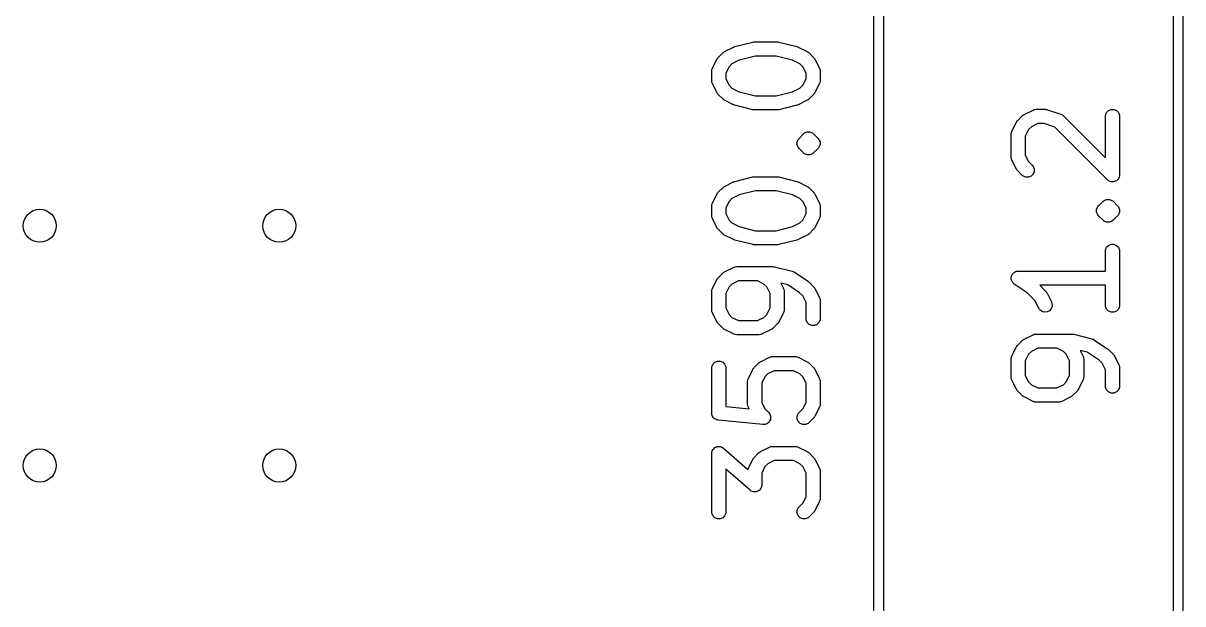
# Model space of a CAD drawing. Extents: x 0.01 to 2.25, y -0.25 to 3.61.
# Drawn here: x 1.7429 to 2.227, y 1.5923 to 1.8345 of the extents above; entities that cross this region are included whole.
import ezdxf

# ---------------------------------------------------------------- set-up
doc = ezdxf.new("R2010")
doc.units = 0
doc.header["$MEASUREMENT"] = 0
doc.layers.add('BLACK', color=7, linetype='CONTINUOUS')

msp = doc.modelspace()

# ---------------------------------------------------------------- linework, layer by layer
at = {"layer": 'BLACK', "linetype": 'CONTINUOUS'}
for p, q in [((2.09803, 0.01804), (2.09803, 3.59196)), ((2.10197, 3.59196), (2.10197, 0.01804)), ((2.22303, 0.01804), (2.22303, 3.59196)), ((2.22697, 3.59196), (2.22697, 0.01804)), ((2.04004, 1.82474), (2.04754, 1.82661)), ((2.04754, 1.82661), (2.04764, 1.82663)), ((2.04764, 1.82663), (2.04768, 1.82664)), ((2.04768, 1.82664), (2.0479, 1.82667)), ((2.0479, 1.82667), (2.04812, 1.8267)), ((2.04812, 1.8267), (2.04816, 1.82669)), ((2.04816, 1.82669), (2.04826, 1.8267)), ((2.04826, 1.8267), (2.05763, 1.8267)), ((2.05763, 1.8267), (2.05773, 1.82669)), ((2.05773, 1.82669), (2.05778, 1.8267)), ((2.05778, 1.8267), (2.05799, 1.82667)), ((2.05799, 1.82667), (2.05821, 1.82664)), ((2.05821, 1.82664), (2.05825, 1.82663)), ((2.05825, 1.82663), (2.05835, 1.82661)), ((2.05835, 1.82661), (2.06585, 1.82474)), ((2.03286, 1.81998), (2.03305, 1.82021)), ((2.03305, 1.82021), (2.03492, 1.82209)), ((2.03492, 1.82209), (2.03515, 1.82227)), ((2.03515, 1.82227), (2.0352, 1.82233)), ((2.0352, 1.82233), (2.03529, 1.82239)), ((2.03529, 1.82239), (2.03537, 1.82245)), ((2.03537, 1.82245), (2.03544, 1.82248)), ((2.03544, 1.82248), (2.03569, 1.82264)), ((2.03569, 1.82264), (2.03944, 1.82451)), ((2.03944, 1.82451), (2.03948, 1.82453)), ((2.03948, 1.82453), (2.0395, 1.82454)), ((2.0395, 1.82454), (2.03974, 1.82463)), ((2.03974, 1.82463), (2.03998, 1.82472)), ((2.03998, 1.82472), (2.04, 1.82472)), ((2.04, 1.82472), (2.04004, 1.82474)), ((2.04862, 1.82079), (2.04179, 1.81909)), ((2.05727, 1.82079), (2.04862, 1.82079)), ((2.0641, 1.81909), (2.05727, 1.82079)), ((2.06585, 1.82474), (2.06589, 1.82472)), ((2.06589, 1.82472), (2.06591, 1.82472)), ((2.06591, 1.82472), (2.06615, 1.82463)), ((2.06615, 1.82463), (2.06639, 1.82454)), ((2.06639, 1.82454), (2.06641, 1.82453)), ((2.06641, 1.82453), (2.06645, 1.82451)), ((2.06645, 1.82451), (2.0702, 1.82264)), ((2.0702, 1.82264), (2.07045, 1.82248)), ((2.07045, 1.82248), (2.07052, 1.82245)), ((2.07052, 1.82245), (2.0706, 1.82239)), ((2.0706, 1.82239), (2.07069, 1.82233)), ((2.07069, 1.82233), (2.07074, 1.82227)), ((2.07074, 1.82227), (2.07097, 1.82209)), ((2.07097, 1.82209), (2.07284, 1.82021)), ((2.07284, 1.82021), (2.07303, 1.81998)), ((2.03041, 1.81515), (2.03062, 1.81569)), ((2.03062, 1.81569), (2.03249, 1.81944)), ((2.03249, 1.81944), (2.03265, 1.81969)), ((2.03265, 1.81969), (2.03268, 1.81976)), ((2.03268, 1.81976), (2.03275, 1.81984)), ((2.03275, 1.81984), (2.0328, 1.81993)), ((2.0328, 1.81993), (2.03286, 1.81998)), ((2.03756, 1.81637), (2.03621, 1.81368)), ((2.03876, 1.81757), (2.03756, 1.81637)), ((2.04179, 1.81909), (2.03876, 1.81757)), ((2.06713, 1.81757), (2.0641, 1.81909)), ((2.06833, 1.81637), (2.06713, 1.81757)), ((2.06968, 1.81368), (2.06833, 1.81637)), ((2.07303, 1.81998), (2.07309, 1.81993)), ((2.07309, 1.81993), (2.07314, 1.81984)), ((2.07314, 1.81984), (2.07321, 1.81976)), ((2.07321, 1.81976), (2.07324, 1.81969)), ((2.07324, 1.81969), (2.0734, 1.81944)), ((2.0734, 1.81944), (2.07527, 1.81569)), ((2.07527, 1.81569), (2.07548, 1.81515)), ((2.03031, 1.81437), (2.03036, 1.81495)), ((2.03031, 1.81062), (2.03031, 1.81437)), ((2.03036, 1.81005), (2.03031, 1.81062)), ((2.03036, 1.81495), (2.03041, 1.81505)), ((2.03041, 1.81505), (2.03041, 1.81515)), ((2.03621, 1.81368), (2.03621, 1.81132)), ((2.03621, 1.81132), (2.03756, 1.80862)), ((2.06833, 1.80862), (2.06968, 1.81132)), ((2.06968, 1.81132), (2.06968, 1.81368)), ((2.07548, 1.81515), (2.07549, 1.81505)), ((2.07549, 1.81505), (2.07553, 1.81495)), ((2.07553, 1.81495), (2.07558, 1.81437)), ((2.07558, 1.81062), (2.07553, 1.81005)), ((2.07558, 1.81437), (2.07558, 1.81062)), ((2.03041, 1.80995), (2.03036, 1.81005)), ((2.03041, 1.80984), (2.03041, 1.80995)), ((2.03062, 1.8093), (2.03041, 1.80984)), ((2.03249, 1.80555), (2.03062, 1.8093)), ((2.03265, 1.80531), (2.03249, 1.80555)), ((2.03756, 1.80862), (2.03876, 1.80743)), ((2.03876, 1.80743), (2.04179, 1.80591)), ((2.04179, 1.80591), (2.04862, 1.8042)), ((2.05727, 1.8042), (2.0641, 1.80591)), ((2.0641, 1.80591), (2.06713, 1.80743)), ((2.06713, 1.80743), (2.06833, 1.80862)), ((2.0734, 1.80555), (2.07324, 1.80531)), ((2.07527, 1.8093), (2.0734, 1.80555)), ((2.07548, 1.80984), (2.07527, 1.8093)), ((2.07549, 1.80995), (2.07548, 1.80984)), ((2.07553, 1.81005), (2.07549, 1.80995)), ((2.03268, 1.80523), (2.03265, 1.80531)), ((2.03275, 1.80515), (2.03268, 1.80523)), ((2.0328, 1.80506), (2.03275, 1.80515)), ((2.03286, 1.80501), (2.0328, 1.80506)), ((2.03305, 1.80479), (2.03286, 1.80501)), ((2.03492, 1.80291), (2.03305, 1.80479)), ((2.03515, 1.80273), (2.03492, 1.80291)), ((2.0352, 1.80267), (2.03515, 1.80273)), ((2.03529, 1.80261), (2.0352, 1.80267)), ((2.03537, 1.80254), (2.03529, 1.80261)), ((2.03544, 1.80252), (2.03537, 1.80254)), ((2.03569, 1.80236), (2.03544, 1.80252)), ((2.03944, 1.80048), (2.03569, 1.80236)), ((2.04862, 1.8042), (2.05727, 1.8042)), ((2.0702, 1.80236), (2.06645, 1.80048)), ((2.07045, 1.80252), (2.0702, 1.80236)), ((2.07052, 1.80254), (2.07045, 1.80252)), ((2.0706, 1.80261), (2.07052, 1.80254)), ((2.07069, 1.80267), (2.0706, 1.80261)), ((2.07074, 1.80273), (2.07069, 1.80267)), ((2.07097, 1.80291), (2.07074, 1.80273)), ((2.07284, 1.80479), (2.07097, 1.80291)), ((2.07303, 1.80501), (2.07284, 1.80479)), ((2.07309, 1.80506), (2.07303, 1.80501)), ((2.07314, 1.80515), (2.07309, 1.80506)), ((2.07321, 1.80523), (2.07314, 1.80515)), ((2.07324, 1.80531), (2.07321, 1.80523)), ((2.03948, 1.80047), (2.03944, 1.80048)), ((2.0395, 1.80046), (2.03948, 1.80047)), ((2.03974, 1.80037), (2.0395, 1.80046)), ((2.03998, 1.80028), (2.03974, 1.80037)), ((2.04, 1.80028), (2.03998, 1.80028)), ((2.04004, 1.80026), (2.04, 1.80028)), ((2.04754, 1.79839), (2.04004, 1.80026)), ((2.04764, 1.79837), (2.04754, 1.79839)), ((2.04768, 1.79835), (2.04764, 1.79837)), ((2.0479, 1.79833), (2.04768, 1.79835)), ((2.04812, 1.7983), (2.0479, 1.79833)), ((2.04816, 1.79831), (2.04812, 1.7983)), ((2.04826, 1.7983), (2.04816, 1.79831)), ((2.05763, 1.7983), (2.04826, 1.7983)), ((2.05773, 1.79831), (2.05763, 1.7983)), ((2.05778, 1.7983), (2.05773, 1.79831)), ((2.05799, 1.79833), (2.05778, 1.7983)), ((2.05821, 1.79835), (2.05799, 1.79833)), ((2.05825, 1.79837), (2.05821, 1.79835)), ((2.05835, 1.79839), (2.05825, 1.79837)), ((2.06585, 1.80026), (2.05835, 1.79839)), ((2.06589, 1.80028), (2.06585, 1.80026)), ((2.06591, 1.80028), (2.06589, 1.80028)), ((2.06615, 1.80037), (2.06591, 1.80028)), ((2.06639, 1.80046), (2.06615, 1.80037)), ((2.06641, 1.80047), (2.06639, 1.80046)), ((2.06645, 1.80048), (2.06641, 1.80047)), ((2.15992, 1.79584), (2.16015, 1.79603)), ((2.16015, 1.79603), (2.1602, 1.79608)), ((2.1602, 1.79608), (2.16029, 1.79614)), ((2.16029, 1.79614), (2.16037, 1.79621)), ((2.16037, 1.79621), (2.16044, 1.79624)), ((2.16044, 1.79624), (2.16069, 1.79639)), ((2.16069, 1.79639), (2.16444, 1.79827)), ((2.16444, 1.79827), (2.16498, 1.79847)), ((2.16498, 1.79847), (2.16509, 1.79848)), ((2.16509, 1.79848), (2.16518, 1.79852)), ((2.16518, 1.79852), (2.16576, 1.79858)), ((2.16576, 1.79858), (2.16951, 1.79858)), ((2.16951, 1.79858), (2.1698, 1.79855)), ((2.1698, 1.79855), (2.16988, 1.79856)), ((2.16988, 1.79856), (2.16998, 1.79853)), ((2.16998, 1.79853), (2.17009, 1.79852)), ((2.17009, 1.79852), (2.17016, 1.79849)), ((2.17016, 1.79849), (2.17044, 1.79843)), ((2.17044, 1.79843), (2.17607, 1.79655)), ((2.17607, 1.79655), (2.1766, 1.79632)), ((2.1766, 1.79632), (2.17668, 1.79625)), ((2.17668, 1.79625), (2.17677, 1.79621)), ((2.17677, 1.79621), (2.17722, 1.79584)), ((2.19468, 1.79563), (2.19473, 1.7962)), ((2.19473, 1.7962), (2.19518, 1.79727)), ((2.19518, 1.79727), (2.19599, 1.79808)), ((2.19599, 1.79808), (2.19705, 1.79852)), ((2.19705, 1.79852), (2.19821, 1.79852)), ((2.19821, 1.79852), (2.19927, 1.79808)), ((2.19927, 1.79808), (2.20009, 1.79727)), ((2.20009, 1.79727), (2.20053, 1.7962)), ((2.20053, 1.7962), (2.20058, 1.79563)), ((2.15562, 1.78945), (2.15749, 1.7932)), ((2.15749, 1.7932), (2.15765, 1.79345)), ((2.15765, 1.79345), (2.15768, 1.79352)), ((2.15768, 1.79352), (2.15775, 1.7936)), ((2.15775, 1.7936), (2.1578, 1.79369)), ((2.1578, 1.79369), (2.15786, 1.79374)), ((2.15786, 1.79374), (2.15805, 1.79396)), ((2.15805, 1.79396), (2.15992, 1.79584)), ((2.16376, 1.79132), (2.16256, 1.79013)), ((2.16646, 1.79267), (2.16376, 1.79132)), ((2.16903, 1.79267), (2.16646, 1.79267)), ((2.17354, 1.79117), (2.16903, 1.79267)), ((2.19554, 1.76917), (2.17354, 1.79117)), ((2.17722, 1.79584), (2.19468, 1.77838)), ((2.19468, 1.77838), (2.19468, 1.79563)), ((2.20058, 1.79563), (2.20058, 1.77125)), ((2.06643, 1.78602), (2.06679, 1.78647)), ((2.06679, 1.78647), (2.06867, 1.78834)), ((2.06867, 1.78834), (2.06912, 1.78871)), ((2.06912, 1.78871), (2.07018, 1.78915)), ((2.07018, 1.78915), (2.07133, 1.78915)), ((2.07133, 1.78915), (2.0724, 1.78871)), ((2.0724, 1.78871), (2.0724, 1.78871)), ((2.0724, 1.78871), (2.07284, 1.78834)), ((2.07284, 1.78834), (2.07472, 1.78647)), ((2.07472, 1.78647), (2.07509, 1.78602)), ((2.15531, 1.78813), (2.15536, 1.7887)), ((2.15531, 1.77875), (2.15531, 1.78813)), ((2.15536, 1.7887), (2.15541, 1.7888)), ((2.15541, 1.78891), (2.15562, 1.78945)), ((2.15541, 1.7888), (2.15541, 1.78891)), ((2.16256, 1.79013), (2.16121, 1.78743)), ((2.16121, 1.78743), (2.16121, 1.77945)), ((2.06599, 1.78495), (2.06628, 1.78568)), ((2.06599, 1.7838), (2.06599, 1.78495)), ((2.06643, 1.78274), (2.06599, 1.7838)), ((2.06628, 1.78568), (2.06643, 1.78602)), ((2.06643, 1.78602), (2.06643, 1.78602)), ((2.06679, 1.78229), (2.06643, 1.78274)), ((2.06643, 1.78274), (2.06643, 1.78274)), ((2.06867, 1.78041), (2.06679, 1.78229)), ((2.07472, 1.78229), (2.07284, 1.78041)), ((2.07509, 1.78274), (2.07472, 1.78229)), ((2.07509, 1.78602), (2.07523, 1.78568)), ((2.07553, 1.7838), (2.07509, 1.78274)), ((2.07523, 1.78568), (2.07553, 1.78495)), ((2.07553, 1.78495), (2.07553, 1.7838)), ((2.06912, 1.78005), (2.06867, 1.78041)), ((2.07018, 1.77961), (2.06912, 1.78005)), ((2.07133, 1.77961), (2.07018, 1.77961)), ((2.0724, 1.78005), (2.07133, 1.77961)), ((2.07284, 1.78041), (2.0724, 1.78005)), ((2.15536, 1.77818), (2.15531, 1.77875)), ((2.15541, 1.77808), (2.15536, 1.77818)), ((2.15541, 1.77797), (2.15541, 1.77808)), ((2.15562, 1.77743), (2.15541, 1.77797)), ((2.15749, 1.77368), (2.15562, 1.77743)), ((2.16121, 1.77945), (2.16256, 1.77675)), ((2.16256, 1.77675), (2.1641, 1.77522)), ((2.15765, 1.77344), (2.15749, 1.77368)), ((2.15768, 1.77336), (2.15765, 1.77344)), ((2.15775, 1.77328), (2.15768, 1.77336)), ((2.1578, 1.77319), (2.15775, 1.77328)), ((2.15786, 1.77314), (2.1578, 1.77319)), ((2.15805, 1.77292), (2.15786, 1.77314)), ((2.15992, 1.77104), (2.15805, 1.77292)), ((2.1641, 1.77522), (2.16447, 1.77477)), ((2.16447, 1.77477), (2.16491, 1.77371)), ((2.16491, 1.77255), (2.16447, 1.77149)), ((2.16491, 1.77371), (2.16491, 1.77255)), ((2.03569, 1.7664), (2.03944, 1.76827)), ((2.03944, 1.76827), (2.03948, 1.76829)), ((2.03948, 1.76829), (2.0395, 1.7683)), ((2.0395, 1.7683), (2.03974, 1.76839)), ((2.03974, 1.76839), (2.03998, 1.76848)), ((2.03998, 1.76848), (2.04, 1.76848)), ((2.04, 1.76848), (2.04004, 1.76849)), ((2.04004, 1.76849), (2.04754, 1.77037)), ((2.04754, 1.77037), (2.04764, 1.77038)), ((2.04764, 1.77038), (2.04768, 1.7704)), ((2.04768, 1.7704), (2.0479, 1.77042)), ((2.0479, 1.77042), (2.04812, 1.77045)), ((2.04812, 1.77045), (2.04816, 1.77045)), ((2.04816, 1.77045), (2.04826, 1.77046)), ((2.04826, 1.77046), (2.05763, 1.77046)), ((2.05763, 1.77046), (2.05773, 1.77045)), ((2.05773, 1.77045), (2.05778, 1.77045)), ((2.05778, 1.77045), (2.05799, 1.77042)), ((2.05799, 1.77042), (2.05821, 1.7704)), ((2.05821, 1.7704), (2.05825, 1.77038)), ((2.05825, 1.77038), (2.05835, 1.77037)), ((2.05835, 1.77037), (2.06585, 1.76849)), ((2.06585, 1.76849), (2.06589, 1.76848)), ((2.06589, 1.76848), (2.06591, 1.76848)), ((2.06591, 1.76848), (2.06615, 1.76839)), ((2.06615, 1.76839), (2.06639, 1.7683)), ((2.06639, 1.7683), (2.06641, 1.76829)), ((2.06641, 1.76829), (2.06645, 1.76827)), ((2.06645, 1.76827), (2.0702, 1.7664)), ((2.16037, 1.77067), (2.15992, 1.77104)), ((2.16143, 1.77023), (2.16037, 1.77067)), ((2.16259, 1.77023), (2.16143, 1.77023)), ((2.16365, 1.77067), (2.16259, 1.77023)), ((2.16447, 1.77149), (2.16365, 1.77067)), ((2.19599, 1.7688), (2.19554, 1.76917)), ((2.19674, 1.76849), (2.19599, 1.7688)), ((2.19705, 1.76836), (2.19674, 1.76849)), ((2.19821, 1.76836), (2.19705, 1.76836)), ((2.19705, 1.76836), (2.19705, 1.76836)), ((2.19927, 1.7688), (2.19821, 1.76836)), ((2.20009, 1.76961), (2.19927, 1.7688)), ((2.2004, 1.77037), (2.20009, 1.76961)), ((2.20053, 1.77068), (2.2004, 1.77037)), ((2.20058, 1.77125), (2.20053, 1.77068)), ((2.03062, 1.75945), (2.03249, 1.7632)), ((2.03249, 1.7632), (2.03265, 1.76345)), ((2.03265, 1.76345), (2.03268, 1.76352)), ((2.03268, 1.76352), (2.03275, 1.7636)), ((2.03275, 1.7636), (2.0328, 1.76369)), ((2.0328, 1.76369), (2.03286, 1.76374)), ((2.03286, 1.76374), (2.03305, 1.76397)), ((2.03305, 1.76397), (2.03492, 1.76584)), ((2.03492, 1.76584), (2.03515, 1.76603)), ((2.03515, 1.76603), (2.0352, 1.76609)), ((2.0352, 1.76609), (2.03529, 1.76614)), ((2.03529, 1.76614), (2.03537, 1.76621)), ((2.03537, 1.76621), (2.03544, 1.76624)), ((2.03544, 1.76624), (2.03569, 1.7664)), ((2.04179, 1.76284), (2.03876, 1.76133)), ((2.04862, 1.76455), (2.04179, 1.76284)), ((2.05727, 1.76455), (2.04862, 1.76455)), ((2.0641, 1.76284), (2.05727, 1.76455)), ((2.06713, 1.76133), (2.0641, 1.76284)), ((2.0702, 1.7664), (2.07045, 1.76624)), ((2.07045, 1.76624), (2.07052, 1.76621)), ((2.07052, 1.76621), (2.0706, 1.76614)), ((2.0706, 1.76614), (2.07069, 1.76609)), ((2.07069, 1.76609), (2.07074, 1.76603)), ((2.07074, 1.76603), (2.07097, 1.76584)), ((2.07097, 1.76584), (2.07284, 1.76397)), ((2.07284, 1.76397), (2.07303, 1.76374)), ((2.07303, 1.76374), (2.07309, 1.76369)), ((2.07309, 1.76369), (2.07314, 1.7636)), ((2.07314, 1.7636), (2.07321, 1.76352)), ((2.07321, 1.76352), (2.07324, 1.76345)), ((2.07324, 1.76345), (2.0734, 1.7632)), ((2.0734, 1.7632), (2.07527, 1.75945)), ((2.03031, 1.75813), (2.03036, 1.75871)), ((2.03031, 1.75438), (2.03031, 1.75813)), ((2.03036, 1.75871), (2.03041, 1.7588)), ((2.03041, 1.75891), (2.03062, 1.75945)), ((2.03041, 1.7588), (2.03041, 1.75891)), ((2.03756, 1.76013), (2.03621, 1.75743)), ((2.03621, 1.75743), (2.03621, 1.75508)), ((2.03876, 1.76133), (2.03756, 1.76013)), ((2.06833, 1.76013), (2.06713, 1.76133)), ((2.06968, 1.75743), (2.06833, 1.76013)), ((2.06968, 1.75508), (2.06968, 1.75743)), ((2.07527, 1.75945), (2.07548, 1.75891)), ((2.07548, 1.75891), (2.07549, 1.7588)), ((2.07549, 1.7588), (2.07553, 1.75871)), ((2.07553, 1.75871), (2.07558, 1.75813)), ((2.07558, 1.75813), (2.07558, 1.75438)), ((2.19099, 1.75683), (2.19128, 1.75755)), ((2.19128, 1.75755), (2.19143, 1.7579)), ((2.19143, 1.7579), (2.19179, 1.75834)), ((2.19143, 1.7579), (2.19143, 1.7579)), ((2.19179, 1.75834), (2.19367, 1.76022)), ((2.19367, 1.76022), (2.19412, 1.76059)), ((2.19412, 1.76059), (2.19518, 1.76103)), ((2.19518, 1.76103), (2.19633, 1.76103)), ((2.19633, 1.76103), (2.1974, 1.76059)), ((2.1974, 1.76059), (2.1974, 1.76059)), ((2.1974, 1.76059), (2.19784, 1.76022)), ((2.19784, 1.76022), (2.19972, 1.75834)), ((2.19972, 1.75834), (2.20009, 1.7579)), ((2.20009, 1.7579), (2.20023, 1.75755)), ((2.20023, 1.75755), (2.20053, 1.75683)), ((2.03036, 1.75381), (2.03031, 1.75438)), ((2.03041, 1.75371), (2.03036, 1.75381)), ((2.03041, 1.7536), (2.03041, 1.75371)), ((2.03062, 1.75306), (2.03041, 1.7536)), ((2.03249, 1.74931), (2.03062, 1.75306)), ((2.03621, 1.75508), (2.03756, 1.75238)), ((2.03756, 1.75238), (2.03876, 1.75118)), ((2.06713, 1.75118), (2.06833, 1.75238)), ((2.06833, 1.75238), (2.06968, 1.75508)), ((2.07527, 1.75306), (2.0734, 1.74931)), ((2.07548, 1.7536), (2.07527, 1.75306)), ((2.07549, 1.75371), (2.07548, 1.7536)), ((2.07553, 1.75381), (2.07549, 1.75371)), ((2.07558, 1.75438), (2.07553, 1.75381)), ((2.19099, 1.75568), (2.19099, 1.75683)), ((2.19143, 1.75462), (2.19099, 1.75568)), ((2.19179, 1.75417), (2.19143, 1.75462)), ((2.19143, 1.75462), (2.19143, 1.75462)), ((2.19367, 1.75229), (2.19179, 1.75417)), ((2.19412, 1.75193), (2.19367, 1.75229)), ((2.19784, 1.75229), (2.1974, 1.75193)), ((2.19972, 1.75417), (2.19784, 1.75229)), ((2.20009, 1.75462), (2.19972, 1.75417)), ((2.20053, 1.75568), (2.20009, 1.75462)), ((2.20053, 1.75683), (2.20053, 1.75568)), ((2.03265, 1.74906), (2.03249, 1.74931)), ((2.03268, 1.74899), (2.03265, 1.74906)), ((2.03275, 1.74891), (2.03268, 1.74899)), ((2.0328, 1.74882), (2.03275, 1.74891)), ((2.03286, 1.74877), (2.0328, 1.74882)), ((2.03305, 1.74854), (2.03286, 1.74877)), ((2.03492, 1.74667), (2.03305, 1.74854)), ((2.03876, 1.75118), (2.04179, 1.74967)), ((2.04179, 1.74967), (2.04862, 1.74796)), ((2.04862, 1.74796), (2.05727, 1.74796)), ((2.05727, 1.74796), (2.0641, 1.74967)), ((2.0641, 1.74967), (2.06713, 1.75118)), ((2.07284, 1.74854), (2.07097, 1.74667)), ((2.07303, 1.74877), (2.07284, 1.74854)), ((2.07309, 1.74882), (2.07303, 1.74877)), ((2.07314, 1.74891), (2.07309, 1.74882)), ((2.07321, 1.74899), (2.07314, 1.74891)), ((2.07324, 1.74906), (2.07321, 1.74899)), ((2.0734, 1.74931), (2.07324, 1.74906)), ((2.19518, 1.75149), (2.19412, 1.75193)), ((2.19633, 1.75149), (2.19518, 1.75149)), ((2.1974, 1.75193), (2.19633, 1.75149)), ((2.03515, 1.74648), (2.03492, 1.74667)), ((2.0352, 1.74642), (2.03515, 1.74648)), ((2.03529, 1.74637), (2.0352, 1.74642)), ((2.03537, 1.7463), (2.03529, 1.74637)), ((2.03544, 1.74627), (2.03537, 1.7463)), ((2.03569, 1.74612), (2.03544, 1.74627)), ((2.03944, 1.74424), (2.03569, 1.74612)), ((2.03948, 1.74423), (2.03944, 1.74424)), ((2.0395, 1.74421), (2.03948, 1.74423)), ((2.03974, 1.74413), (2.0395, 1.74421)), ((2.03998, 1.74403), (2.03974, 1.74413)), ((2.04, 1.74403), (2.03998, 1.74403)), ((2.04004, 1.74402), (2.04, 1.74403)), ((2.04754, 1.74214), (2.04004, 1.74402)), ((2.06585, 1.74402), (2.05835, 1.74214)), ((2.06589, 1.74403), (2.06585, 1.74402)), ((2.06591, 1.74403), (2.06589, 1.74403)), ((2.06615, 1.74413), (2.06591, 1.74403)), ((2.06639, 1.74421), (2.06615, 1.74413)), ((2.06641, 1.74423), (2.06639, 1.74421)), ((2.06645, 1.74424), (2.06641, 1.74423)), ((2.0702, 1.74612), (2.06645, 1.74424)), ((2.07045, 1.74627), (2.0702, 1.74612)), ((2.07052, 1.7463), (2.07045, 1.74627)), ((2.0706, 1.74637), (2.07052, 1.7463)), ((2.07069, 1.74642), (2.0706, 1.74637)), ((2.07074, 1.74648), (2.07069, 1.74642)), ((2.07097, 1.74667), (2.07074, 1.74648)), ((2.04764, 1.74213), (2.04754, 1.74214)), ((2.04768, 1.74211), (2.04764, 1.74213)), ((2.0479, 1.74209), (2.04768, 1.74211)), ((2.04812, 1.74206), (2.0479, 1.74209)), ((2.04816, 1.74206), (2.04812, 1.74206)), ((2.04826, 1.74205), (2.04816, 1.74206)), ((2.05763, 1.74205), (2.04826, 1.74205)), ((2.05773, 1.74206), (2.05763, 1.74205)), ((2.05778, 1.74206), (2.05773, 1.74206)), ((2.05799, 1.74209), (2.05778, 1.74206)), ((2.05821, 1.74211), (2.05799, 1.74209)), ((2.05825, 1.74213), (2.05821, 1.74211)), ((2.05835, 1.74214), (2.05825, 1.74213)), ((2.19468, 1.73938), (2.19473, 1.73996)), ((2.19468, 1.73109), (2.19468, 1.73938)), ((2.19473, 1.73996), (2.19518, 1.74102)), ((2.19518, 1.74102), (2.19599, 1.74184)), ((2.19599, 1.74184), (2.19705, 1.74228)), ((2.19705, 1.74228), (2.19821, 1.74228)), ((2.19821, 1.74228), (2.19927, 1.74184)), ((2.19927, 1.74184), (2.20009, 1.74102)), ((2.20009, 1.74102), (2.20053, 1.73996)), ((2.20053, 1.73996), (2.20058, 1.73938)), ((2.20058, 1.73938), (2.20058, 1.71689)), ((2.04018, 1.73291), (2.04076, 1.73296)), ((2.04076, 1.73296), (2.05576, 1.73296)), ((2.05576, 1.73296), (2.05586, 1.73295)), ((2.05586, 1.73295), (2.0559, 1.73296)), ((2.0559, 1.73296), (2.05612, 1.73293)), ((2.05612, 1.73293), (2.05633, 1.73291)), ((2.0328, 1.72807), (2.03286, 1.72812)), ((2.03286, 1.72812), (2.03305, 1.72835)), ((2.03305, 1.72835), (2.03492, 1.73022)), ((2.03492, 1.73022), (2.03515, 1.73041)), ((2.03515, 1.73041), (2.0352, 1.73047)), ((2.0352, 1.73047), (2.03529, 1.73052)), ((2.03529, 1.73052), (2.03537, 1.73059)), ((2.03537, 1.73059), (2.03544, 1.73062)), ((2.03544, 1.73062), (2.03569, 1.73078)), ((2.03569, 1.73078), (2.03944, 1.73265)), ((2.03944, 1.73265), (2.03998, 1.73286)), ((2.03998, 1.73286), (2.04009, 1.73286)), ((2.04009, 1.73286), (2.04018, 1.73291)), ((2.05633, 1.73291), (2.05637, 1.73289)), ((2.05637, 1.73289), (2.05647, 1.73287)), ((2.05647, 1.73287), (2.06397, 1.731)), ((2.06397, 1.731), (2.06431, 1.73088)), ((2.06431, 1.73088), (2.06438, 1.73086)), ((2.06438, 1.73086), (2.06445, 1.73083)), ((2.06445, 1.73083), (2.06452, 1.7308)), ((2.06452, 1.7308), (2.06458, 1.73076)), ((2.06458, 1.73076), (2.06489, 1.73059)), ((2.06489, 1.73059), (2.07052, 1.72684)), ((2.15531, 1.72813), (2.15536, 1.72842)), ((2.15536, 1.72785), (2.15531, 1.72813)), ((2.15536, 1.72871), (2.15548, 1.72898)), ((2.15536, 1.72842), (2.15536, 1.72871)), ((2.15548, 1.72898), (2.15553, 1.72926)), ((2.15553, 1.72926), (2.15569, 1.72951)), ((2.15569, 1.72951), (2.15581, 1.72978)), ((2.15581, 1.72978), (2.15601, 1.72998)), ((2.15601, 1.72998), (2.15617, 1.73022)), ((2.15617, 1.73022), (2.15641, 1.73038)), ((2.15641, 1.73038), (2.15662, 1.73059)), ((2.15662, 1.73059), (2.15689, 1.7307)), ((2.15689, 1.7307), (2.15713, 1.73086)), ((2.15713, 1.73086), (2.15741, 1.73092)), ((2.15741, 1.73092), (2.15768, 1.73103)), ((2.15768, 1.73103), (2.15825, 1.73109)), ((2.15825, 1.73109), (2.15826, 1.73109)), ((2.15826, 1.73109), (2.15826, 1.73109)), ((2.15826, 1.73109), (2.15826, 1.73109)), ((2.15826, 1.73109), (2.19468, 1.73109)), ((2.03041, 1.72329), (2.03062, 1.72383)), ((2.03041, 1.72318), (2.03041, 1.72329)), ((2.03062, 1.72383), (2.03249, 1.72758)), ((2.03249, 1.72758), (2.03265, 1.72783)), ((2.03265, 1.72783), (2.03268, 1.7279)), ((2.03268, 1.7279), (2.03275, 1.72798)), ((2.03275, 1.72798), (2.0328, 1.72807)), ((2.03756, 1.72451), (2.03621, 1.72181)), ((2.03876, 1.72571), (2.03756, 1.72451)), ((2.04146, 1.72706), (2.03876, 1.72571)), ((2.04944, 1.72706), (2.04146, 1.72706)), ((2.05213, 1.72571), (2.04944, 1.72706)), ((2.05333, 1.72451), (2.05213, 1.72571)), ((2.05468, 1.72181), (2.05333, 1.72451)), ((2.06204, 1.72539), (2.05913, 1.72612)), ((2.05913, 1.72612), (2.06027, 1.72383)), ((2.06027, 1.72383), (2.06048, 1.72329)), ((2.06048, 1.72329), (2.06049, 1.72318)), ((2.067, 1.72209), (2.06204, 1.72539)), ((2.07052, 1.72684), (2.07052, 1.72684)), ((2.07052, 1.72684), (2.07052, 1.72684)), ((2.07052, 1.72684), (2.07074, 1.72666)), ((2.07074, 1.72666), (2.07097, 1.72648)), ((2.07097, 1.72648), (2.07097, 1.72647)), ((2.07097, 1.72647), (2.07097, 1.72647)), ((2.07097, 1.72647), (2.07284, 1.7246)), ((2.07284, 1.7246), (2.07303, 1.72437)), ((2.07303, 1.72437), (2.07309, 1.72432)), ((2.07309, 1.72432), (2.07314, 1.72423)), ((2.07314, 1.72423), (2.07321, 1.72415)), ((2.07321, 1.72415), (2.07324, 1.72408)), ((2.07324, 1.72408), (2.0734, 1.72383)), ((2.0734, 1.72383), (2.07527, 1.72008)), ((2.15536, 1.72756), (2.15536, 1.72785)), ((2.15548, 1.72729), (2.15536, 1.72756)), ((2.15553, 1.727), (2.15548, 1.72729)), ((2.15569, 1.72676), (2.15553, 1.727)), ((2.15581, 1.72649), (2.15569, 1.72676)), ((2.15601, 1.72629), (2.15581, 1.72649)), ((2.15617, 1.72604), (2.15601, 1.72629)), ((2.15662, 1.72568), (2.15617, 1.72604)), ((2.162, 1.72209), (2.15662, 1.72568)), ((2.15662, 1.72568), (2.15662, 1.72568)), ((2.15662, 1.72568), (2.15662, 1.72568)), ((2.15662, 1.72568), (2.15662, 1.72568)), ((2.19468, 1.72518), (2.16726, 1.72518)), ((2.16726, 1.72518), (2.16972, 1.72272)), ((2.19468, 1.71689), (2.19468, 1.72518)), ((2.03031, 1.72251), (2.03036, 1.72309)), ((2.03031, 1.71501), (2.03031, 1.72251)), ((2.03036, 1.72309), (2.03041, 1.72318)), ((2.03621, 1.72181), (2.03621, 1.71571)), ((2.05468, 1.71571), (2.05468, 1.72181)), ((2.06049, 1.72318), (2.06053, 1.72309)), ((2.06053, 1.72309), (2.06059, 1.72251)), ((2.06059, 1.72251), (2.06059, 1.71501)), ((2.06833, 1.72076), (2.067, 1.72209)), ((2.06968, 1.71806), (2.06833, 1.72076)), ((2.07527, 1.72008), (2.07548, 1.71954)), ((2.07548, 1.71954), (2.07549, 1.71943)), ((2.07549, 1.71943), (2.07553, 1.71934)), ((2.07553, 1.71934), (2.07558, 1.71876)), ((2.07558, 1.71876), (2.07558, 1.71126)), ((2.16521, 1.71889), (2.162, 1.72209)), ((2.16687, 1.71557), (2.16521, 1.71889)), ((2.16972, 1.72272), (2.16991, 1.7225)), ((2.16991, 1.7225), (2.16997, 1.72245)), ((2.16997, 1.72245), (2.17002, 1.72236)), ((2.17002, 1.72236), (2.17009, 1.72228)), ((2.17009, 1.72228), (2.17012, 1.7222)), ((2.17012, 1.7222), (2.17028, 1.72196)), ((2.17028, 1.72196), (2.17215, 1.71821)), ((2.03036, 1.71444), (2.03031, 1.71501)), ((2.03041, 1.71434), (2.03036, 1.71444)), ((2.03041, 1.71423), (2.03041, 1.71434)), ((2.03062, 1.71369), (2.03041, 1.71423)), ((2.03249, 1.70994), (2.03062, 1.71369)), ((2.03621, 1.71571), (2.03756, 1.71301)), ((2.05333, 1.71301), (2.05468, 1.71571)), ((2.06027, 1.71369), (2.0584, 1.70994)), ((2.06048, 1.71423), (2.06027, 1.71369)), ((2.06049, 1.71434), (2.06048, 1.71423)), ((2.06053, 1.71444), (2.06049, 1.71434)), ((2.06059, 1.71501), (2.06053, 1.71444)), ((2.06968, 1.71126), (2.06968, 1.71806)), ((2.16718, 1.71508), (2.16687, 1.71557)), ((2.16805, 1.71432), (2.16718, 1.71508)), ((2.16914, 1.71396), (2.16805, 1.71432)), ((2.17029, 1.71404), (2.16914, 1.71396)), ((2.17132, 1.71455), (2.17029, 1.71404)), ((2.17207, 1.71542), (2.17132, 1.71455)), ((2.17244, 1.71652), (2.17207, 1.71542)), ((2.17215, 1.71821), (2.17236, 1.71767)), ((2.17236, 1.71767), (2.17244, 1.71652)), ((2.19473, 1.71631), (2.19468, 1.71689)), ((2.19518, 1.71525), (2.19473, 1.71631)), ((2.19599, 1.71443), (2.19518, 1.71525)), ((2.19705, 1.71399), (2.19599, 1.71443)), ((2.19821, 1.71399), (2.19705, 1.71399)), ((2.19927, 1.71443), (2.19821, 1.71399)), ((2.20009, 1.71525), (2.19927, 1.71443)), ((2.20053, 1.71631), (2.20009, 1.71525)), ((2.20058, 1.71689), (2.20053, 1.71631)), ((2.03265, 1.70969), (2.03249, 1.70994)), ((2.03268, 1.70962), (2.03265, 1.70969)), ((2.03275, 1.70954), (2.03268, 1.70962)), ((2.0328, 1.70945), (2.03275, 1.70954)), ((2.03286, 1.7094), (2.0328, 1.70945)), ((2.03305, 1.70917), (2.03286, 1.7094)), ((2.03492, 1.7073), (2.03305, 1.70917)), ((2.03756, 1.71301), (2.03876, 1.71181)), ((2.03876, 1.71181), (2.04146, 1.71046)), ((2.04146, 1.71046), (2.04944, 1.71046)), ((2.04944, 1.71046), (2.05213, 1.71181)), ((2.05213, 1.71181), (2.05333, 1.71301)), ((2.05785, 1.70917), (2.05597, 1.7073)), ((2.05803, 1.7094), (2.05785, 1.70917)), ((2.05809, 1.70945), (2.05803, 1.7094)), ((2.05815, 1.70954), (2.05809, 1.70945)), ((2.05821, 1.70962), (2.05815, 1.70954)), ((2.05824, 1.70969), (2.05821, 1.70962)), ((2.0584, 1.70994), (2.05824, 1.70969)), ((2.06973, 1.71069), (2.06968, 1.71126)), ((2.07018, 1.70962), (2.06973, 1.71069)), ((2.07099, 1.70881), (2.07018, 1.70962)), ((2.07205, 1.70837), (2.07099, 1.70881)), ((2.07427, 1.70881), (2.07321, 1.70837)), ((2.07509, 1.70962), (2.07427, 1.70881)), ((2.07553, 1.71069), (2.07509, 1.70962)), ((2.07558, 1.71126), (2.07553, 1.71069)), ((2.03515, 1.70711), (2.03492, 1.7073)), ((2.0352, 1.70705), (2.03515, 1.70711)), ((2.03529, 1.707), (2.0352, 1.70705)), ((2.03537, 1.70693), (2.03529, 1.707)), ((2.03544, 1.7069), (2.03537, 1.70693)), ((2.03569, 1.70675), (2.03544, 1.7069)), ((2.03944, 1.70487), (2.03569, 1.70675)), ((2.03998, 1.70466), (2.03944, 1.70487)), ((2.04009, 1.70466), (2.03998, 1.70466)), ((2.04018, 1.70462), (2.04009, 1.70466)), ((2.04076, 1.70456), (2.04018, 1.70462)), ((2.05013, 1.70456), (2.04076, 1.70456)), ((2.05071, 1.70462), (2.05013, 1.70456)), ((2.05081, 1.70466), (2.05071, 1.70462)), ((2.05091, 1.70466), (2.05081, 1.70466)), ((2.05145, 1.70487), (2.05091, 1.70466)), ((2.0552, 1.70675), (2.05145, 1.70487)), ((2.05545, 1.7069), (2.0552, 1.70675)), ((2.05552, 1.70693), (2.05545, 1.7069)), ((2.0556, 1.707), (2.05552, 1.70693)), ((2.05569, 1.70705), (2.0556, 1.707)), ((2.05574, 1.70711), (2.05569, 1.70705)), ((2.05597, 1.7073), (2.05574, 1.70711)), ((2.07321, 1.70837), (2.07205, 1.70837)), ((2.16069, 1.70265), (2.16444, 1.70453)), ((2.16444, 1.70453), (2.16498, 1.70474)), ((2.16498, 1.70474), (2.16509, 1.70474)), ((2.16509, 1.70474), (2.16518, 1.70478)), ((2.16518, 1.70478), (2.16576, 1.70484)), ((2.16576, 1.70484), (2.18076, 1.70484)), ((2.18076, 1.70484), (2.18086, 1.70483)), ((2.18086, 1.70483), (2.1809, 1.70484)), ((2.1809, 1.70484), (2.18112, 1.70481)), ((2.18112, 1.70481), (2.18133, 1.70478)), ((2.18133, 1.70478), (2.18137, 1.70477)), ((2.18137, 1.70477), (2.18147, 1.70475)), ((2.18147, 1.70475), (2.18897, 1.70288)), ((2.15562, 1.69571), (2.15749, 1.69946)), ((2.15749, 1.69946), (2.15765, 1.69971)), ((2.15765, 1.69971), (2.15768, 1.69978)), ((2.15768, 1.69978), (2.15775, 1.69986)), ((2.15775, 1.69986), (2.1578, 1.69995)), ((2.1578, 1.69995), (2.15786, 1.7)), ((2.15786, 1.7), (2.15805, 1.70023)), ((2.15805, 1.70023), (2.15992, 1.7021)), ((2.15992, 1.7021), (2.16015, 1.70229)), ((2.16015, 1.70229), (2.1602, 1.70235)), ((2.1602, 1.70235), (2.16029, 1.7024)), ((2.16029, 1.7024), (2.16037, 1.70247)), ((2.16037, 1.70247), (2.16044, 1.7025)), ((2.16044, 1.7025), (2.16069, 1.70265)), ((2.18897, 1.70288), (2.18931, 1.70276)), ((2.18931, 1.70276), (2.18938, 1.70274)), ((2.18938, 1.70274), (2.18945, 1.70271)), ((2.18945, 1.70271), (2.18952, 1.70268)), ((2.18952, 1.70268), (2.18958, 1.70264)), ((2.18958, 1.70264), (2.18989, 1.70247)), ((2.18989, 1.70247), (2.19552, 1.69872)), ((2.05069, 1.69328), (2.05444, 1.69516)), ((2.05444, 1.69516), (2.05498, 1.69536)), ((2.05498, 1.69536), (2.05508, 1.69537)), ((2.05508, 1.69537), (2.05518, 1.69541)), ((2.05518, 1.69541), (2.05576, 1.69547)), ((2.05576, 1.69547), (2.06513, 1.69547)), ((2.06513, 1.69547), (2.06571, 1.69541)), ((2.06571, 1.69541), (2.06581, 1.69537)), ((2.06581, 1.69537), (2.06591, 1.69536)), ((2.06591, 1.69536), (2.06645, 1.69516)), ((2.06645, 1.69516), (2.0702, 1.69328)), ((2.15531, 1.69439), (2.15536, 1.69496)), ((2.15531, 1.68689), (2.15531, 1.69439)), ((2.15536, 1.69496), (2.15541, 1.69506)), ((2.15541, 1.69517), (2.15562, 1.69571)), ((2.15541, 1.69506), (2.15541, 1.69517)), ((2.16256, 1.69639), (2.16121, 1.69369)), ((2.16376, 1.69759), (2.16256, 1.69639)), ((2.16646, 1.69894), (2.16376, 1.69759)), ((2.17444, 1.69894), (2.16646, 1.69894)), ((2.17713, 1.69759), (2.17444, 1.69894)), ((2.17833, 1.69639), (2.17713, 1.69759)), ((2.17968, 1.69369), (2.17833, 1.69639)), ((2.18704, 1.69727), (2.18413, 1.698)), ((2.18413, 1.698), (2.18527, 1.69571)), ((2.18527, 1.69571), (2.18548, 1.69517)), ((2.18548, 1.69517), (2.18549, 1.69506)), ((2.18549, 1.69506), (2.18553, 1.69496)), ((2.18553, 1.69496), (2.18559, 1.69439)), ((2.18559, 1.69439), (2.18559, 1.68689)), ((2.192, 1.69397), (2.18704, 1.69727)), ((2.19552, 1.69872), (2.19552, 1.69872)), ((2.19552, 1.69872), (2.19552, 1.69872)), ((2.19552, 1.69872), (2.19574, 1.69854)), ((2.19574, 1.69854), (2.19597, 1.69835)), ((2.19597, 1.69835), (2.19597, 1.69835)), ((2.19597, 1.69835), (2.19597, 1.69835)), ((2.19597, 1.69835), (2.19784, 1.69648)), ((2.19784, 1.69648), (2.19803, 1.69625)), ((2.19803, 1.69625), (2.19809, 1.6962)), ((2.19809, 1.6962), (2.19814, 1.69611)), ((2.19814, 1.69611), (2.19821, 1.69603)), ((2.19821, 1.69603), (2.19824, 1.69596)), ((2.19824, 1.69596), (2.1984, 1.69571)), ((2.1984, 1.69571), (2.20027, 1.69196)), ((2.03031, 1.69064), (2.03036, 1.69122)), ((2.03031, 1.67189), (2.03031, 1.69064)), ((2.03036, 1.69122), (2.03081, 1.69228)), ((2.03081, 1.69228), (2.03162, 1.69309)), ((2.03162, 1.69309), (2.03268, 1.69354)), ((2.03268, 1.69354), (2.03384, 1.69354)), ((2.03384, 1.69354), (2.0349, 1.69309)), ((2.0349, 1.69309), (2.03572, 1.69228)), ((2.03572, 1.69228), (2.03616, 1.69122)), ((2.03616, 1.69122), (2.03621, 1.69064)), ((2.03621, 1.69064), (2.03621, 1.67456)), ((2.04562, 1.68634), (2.04749, 1.69009)), ((2.04749, 1.69009), (2.04765, 1.69033)), ((2.04765, 1.69033), (2.04768, 1.69041)), ((2.04768, 1.69041), (2.04774, 1.69049)), ((2.04774, 1.69049), (2.0478, 1.69057)), ((2.0478, 1.69057), (2.04786, 1.69063)), ((2.04786, 1.69063), (2.04805, 1.69085)), ((2.04805, 1.69085), (2.04992, 1.69273)), ((2.04992, 1.69273), (2.05015, 1.69291)), ((2.05015, 1.69291), (2.0502, 1.69297)), ((2.0502, 1.69297), (2.05029, 1.69303)), ((2.05029, 1.69303), (2.05037, 1.69309)), ((2.05037, 1.69309), (2.05044, 1.69312)), ((2.05044, 1.69312), (2.05069, 1.69328)), ((2.05645, 1.68956), (2.05376, 1.68821)), ((2.06443, 1.68956), (2.05645, 1.68956)), ((2.06713, 1.68821), (2.06443, 1.68956)), ((2.0702, 1.69328), (2.07045, 1.69312)), ((2.07045, 1.69312), (2.07052, 1.69309)), ((2.07052, 1.69309), (2.0706, 1.69303)), ((2.0706, 1.69303), (2.07069, 1.69297)), ((2.07069, 1.69297), (2.07074, 1.69291)), ((2.07074, 1.69291), (2.07097, 1.69273)), ((2.07097, 1.69273), (2.07284, 1.69085)), ((2.07284, 1.69085), (2.07303, 1.69063)), ((2.07303, 1.69063), (2.07309, 1.69057)), ((2.07309, 1.69057), (2.07314, 1.69049)), ((2.07314, 1.69049), (2.07321, 1.69041)), ((2.07321, 1.69041), (2.07324, 1.69033)), ((2.07324, 1.69033), (2.0734, 1.69009)), ((2.0734, 1.69009), (2.07527, 1.68634)), ((2.16121, 1.69369), (2.16121, 1.68759)), ((2.17968, 1.68759), (2.17968, 1.69369)), ((2.19333, 1.69264), (2.192, 1.69397)), ((2.19468, 1.68994), (2.19333, 1.69264)), ((2.19468, 1.68314), (2.19468, 1.68994)), ((2.20027, 1.69196), (2.20048, 1.69142)), ((2.20048, 1.69142), (2.20049, 1.69131)), ((2.20049, 1.69131), (2.20053, 1.69122)), ((2.20053, 1.69122), (2.20058, 1.69064)), ((2.20058, 1.69064), (2.20058, 1.68314)), ((2.04531, 1.68502), (2.04536, 1.68559)), ((2.04531, 1.67564), (2.04531, 1.68502)), ((2.04536, 1.68559), (2.0454, 1.68569)), ((2.0454, 1.68569), (2.04541, 1.68579)), ((2.04541, 1.68579), (2.04562, 1.68634)), ((2.05256, 1.68702), (2.05121, 1.68432)), ((2.05376, 1.68821), (2.05256, 1.68702)), ((2.06833, 1.68702), (2.06713, 1.68821)), ((2.06968, 1.68432), (2.06833, 1.68702)), ((2.07527, 1.68634), (2.07548, 1.68579)), ((2.07548, 1.68579), (2.07549, 1.68569)), ((2.07549, 1.68569), (2.07553, 1.68559)), ((2.07553, 1.68559), (2.07558, 1.68502)), ((2.07558, 1.68502), (2.07558, 1.67564)), ((2.15536, 1.68631), (2.15531, 1.68689)), ((2.15541, 1.68622), (2.15536, 1.68631)), ((2.15541, 1.68611), (2.15541, 1.68622)), ((2.15562, 1.68557), (2.15541, 1.68611)), ((2.15749, 1.68182), (2.15562, 1.68557)), ((2.16121, 1.68759), (2.16256, 1.68489)), ((2.16256, 1.68489), (2.16376, 1.68369)), ((2.17713, 1.68369), (2.17833, 1.68489)), ((2.17833, 1.68489), (2.17968, 1.68759)), ((2.18527, 1.68557), (2.1834, 1.68182)), ((2.18548, 1.68611), (2.18527, 1.68557)), ((2.18549, 1.68622), (2.18548, 1.68611)), ((2.18553, 1.68631), (2.18549, 1.68622)), ((2.18559, 1.68689), (2.18553, 1.68631)), ((2.05121, 1.68432), (2.05121, 1.67634)), ((2.06968, 1.67634), (2.06968, 1.68432)), ((2.15765, 1.68157), (2.15749, 1.68182)), ((2.15768, 1.6815), (2.15765, 1.68157)), ((2.15775, 1.68142), (2.15768, 1.6815)), ((2.1578, 1.68133), (2.15775, 1.68142)), ((2.15786, 1.68128), (2.1578, 1.68133)), ((2.15805, 1.68105), (2.15786, 1.68128)), ((2.15992, 1.67918), (2.15805, 1.68105)), ((2.16376, 1.68369), (2.16646, 1.68234)), ((2.16646, 1.68234), (2.17444, 1.68234)), ((2.17444, 1.68234), (2.17713, 1.68369)), ((2.18285, 1.68105), (2.18097, 1.67918)), ((2.18303, 1.68128), (2.18285, 1.68105)), ((2.18309, 1.68133), (2.18303, 1.68128)), ((2.18315, 1.68142), (2.18309, 1.68133)), ((2.18321, 1.6815), (2.18315, 1.68142)), ((2.18324, 1.68157), (2.18321, 1.6815)), ((2.1834, 1.68182), (2.18324, 1.68157)), ((2.19473, 1.68256), (2.19468, 1.68314)), ((2.19518, 1.6815), (2.19473, 1.68256)), ((2.19599, 1.68069), (2.19518, 1.6815)), ((2.19705, 1.68024), (2.19599, 1.68069)), ((2.19821, 1.68024), (2.19705, 1.68024)), ((2.19927, 1.68069), (2.19821, 1.68024)), ((2.20009, 1.6815), (2.19927, 1.68069)), ((2.20053, 1.68256), (2.20009, 1.6815)), ((2.20058, 1.68314), (2.20053, 1.68256)), ((2.04536, 1.67507), (2.04531, 1.67564)), ((2.0454, 1.67497), (2.04536, 1.67507)), ((2.04541, 1.67486), (2.0454, 1.67497)), ((2.04562, 1.67432), (2.04541, 1.67486)), ((2.05121, 1.67634), (2.05256, 1.67364)), ((2.06833, 1.67364), (2.06968, 1.67634)), ((2.07548, 1.67486), (2.07527, 1.67432)), ((2.07549, 1.67497), (2.07548, 1.67486)), ((2.07553, 1.67507), (2.07549, 1.67497)), ((2.07558, 1.67564), (2.07553, 1.67507)), ((2.16015, 1.67899), (2.15992, 1.67918)), ((2.1602, 1.67893), (2.16015, 1.67899)), ((2.16029, 1.67888), (2.1602, 1.67893)), ((2.16037, 1.67881), (2.16029, 1.67888)), ((2.16044, 1.67878), (2.16037, 1.67881)), ((2.16069, 1.67862), (2.16044, 1.67878)), ((2.16444, 1.67675), (2.16069, 1.67862)), ((2.16498, 1.67654), (2.16444, 1.67675)), ((2.16509, 1.67654), (2.16498, 1.67654)), ((2.16518, 1.67649), (2.16509, 1.67654)), ((2.16576, 1.67644), (2.16518, 1.67649)), ((2.17513, 1.67644), (2.16576, 1.67644)), ((2.17571, 1.67649), (2.17513, 1.67644)), ((2.17581, 1.67654), (2.17571, 1.67649)), ((2.17591, 1.67654), (2.17581, 1.67654)), ((2.17645, 1.67675), (2.17591, 1.67654)), ((2.1802, 1.67862), (2.17645, 1.67675)), ((2.18045, 1.67878), (2.1802, 1.67862)), ((2.18052, 1.67881), (2.18045, 1.67878)), ((2.1806, 1.67888), (2.18052, 1.67881)), ((2.18069, 1.67893), (2.1806, 1.67888)), ((2.18074, 1.67899), (2.18069, 1.67893)), ((2.18097, 1.67918), (2.18074, 1.67899)), ((2.03033, 1.67168), (2.03031, 1.67189)), ((2.03032, 1.67161), (2.03033, 1.67168)), ((2.03034, 1.67154), (2.03032, 1.67161)), ((2.03036, 1.67132), (2.03034, 1.67154)), ((2.03053, 1.67092), (2.03036, 1.67132)), ((2.03065, 1.6705), (2.03053, 1.67092)), ((2.03075, 1.67039), (2.03065, 1.6705)), ((2.03081, 1.67025), (2.03075, 1.67039)), ((2.03111, 1.66995), (2.03081, 1.67025)), ((2.03621, 1.67456), (2.04598, 1.67359)), ((2.04598, 1.67359), (2.04562, 1.67432)), ((2.05256, 1.67364), (2.0541, 1.6721)), ((2.0541, 1.6721), (2.05446, 1.67166)), ((2.05446, 1.67166), (2.05452, 1.67152)), ((2.05452, 1.67152), (2.05461, 1.6714)), ((2.05461, 1.6714), (2.05474, 1.67099)), ((2.05474, 1.67099), (2.0549, 1.67059)), ((2.0549, 1.67059), (2.0549, 1.67044)), ((2.0549, 1.67044), (2.05495, 1.6703)), ((2.05495, 1.6703), (2.0549, 1.66987)), ((2.06599, 1.67059), (2.06643, 1.67166)), ((2.06599, 1.66944), (2.06599, 1.67059)), ((2.06643, 1.67166), (2.06679, 1.6721)), ((2.06679, 1.6721), (2.06833, 1.67364)), ((2.07303, 1.67003), (2.07284, 1.6698)), ((2.07309, 1.67008), (2.07303, 1.67003)), ((2.07314, 1.67017), (2.07309, 1.67008)), ((2.07321, 1.67025), (2.07314, 1.67017)), ((2.07324, 1.67032), (2.07321, 1.67025)), ((2.0734, 1.67057), (2.07324, 1.67032)), ((2.07527, 1.67432), (2.0734, 1.67057)), ((2.03138, 1.66961), (2.03111, 1.66995)), ((2.03151, 1.66954), (2.03138, 1.66961)), ((2.03162, 1.66944), (2.03151, 1.66954)), ((2.03202, 1.66927), (2.03162, 1.66944)), ((2.0324, 1.66907), (2.03202, 1.66927)), ((2.03262, 1.66902), (2.0324, 1.66907)), ((2.03268, 1.669), (2.03262, 1.66902)), ((2.03276, 1.669), (2.03268, 1.669)), ((2.03297, 1.66895), (2.03276, 1.669)), ((2.05171, 1.66708), (2.03297, 1.66895)), ((2.05229, 1.66708), (2.05171, 1.66708)), ((2.05244, 1.66712), (2.05229, 1.66708)), ((2.05258, 1.66712), (2.05244, 1.66712)), ((2.05298, 1.66729), (2.05258, 1.66712)), ((2.0534, 1.66741), (2.05298, 1.66729)), ((2.05351, 1.6675), (2.0534, 1.66741)), ((2.05365, 1.66756), (2.05351, 1.6675)), ((2.05395, 1.66787), (2.05365, 1.66756)), ((2.05429, 1.66814), (2.05395, 1.66787)), ((2.05436, 1.66827), (2.05429, 1.66814)), ((2.05446, 1.66838), (2.05436, 1.66827)), ((2.05463, 1.66878), (2.05446, 1.66838)), ((2.05483, 1.66916), (2.05463, 1.66878)), ((2.05485, 1.6693), (2.05483, 1.66916)), ((2.0549, 1.66944), (2.05485, 1.6693)), ((2.0549, 1.66987), (2.0549, 1.66944)), ((2.06643, 1.66838), (2.06599, 1.66944)), ((2.06724, 1.66756), (2.06643, 1.66838)), ((2.06831, 1.66712), (2.06724, 1.66756)), ((2.06946, 1.66712), (2.06831, 1.66712)), ((2.07052, 1.66756), (2.06946, 1.66712)), ((2.07097, 1.66793), (2.07052, 1.66756)), ((2.07284, 1.6698), (2.07097, 1.66793)), ((2.03035, 1.65545), (2.03036, 1.65559)), ((2.03036, 1.65559), (2.03055, 1.65604)), ((2.03055, 1.65604), (2.0307, 1.65649)), ((2.0307, 1.65649), (2.03077, 1.65657)), ((2.03077, 1.65657), (2.03081, 1.65666)), ((2.03081, 1.65666), (2.03114, 1.657)), ((2.03114, 1.657), (2.03146, 1.65736)), ((2.03146, 1.65736), (2.03155, 1.6574)), ((2.03155, 1.6574), (2.03162, 1.65747)), ((2.03162, 1.65747), (2.03206, 1.65766)), ((2.03206, 1.65766), (2.03249, 1.65787)), ((2.03249, 1.65787), (2.03259, 1.65788)), ((2.03259, 1.65788), (2.03268, 1.65791)), ((2.03268, 1.65791), (2.03316, 1.65791)), ((2.03316, 1.65791), (2.03364, 1.65795)), ((2.03364, 1.65795), (2.03374, 1.65791)), ((2.03374, 1.65791), (2.03384, 1.65791)), ((2.03384, 1.65791), (2.03428, 1.65773)), ((2.03428, 1.65773), (2.03473, 1.65758)), ((2.03473, 1.65758), (2.03485, 1.6575)), ((2.03485, 1.6575), (2.0349, 1.65747)), ((2.0349, 1.65747), (2.03496, 1.65742)), ((2.03496, 1.65742), (2.0352, 1.65724)), ((2.0352, 1.65724), (2.04541, 1.64831)), ((2.05015, 1.65542), (2.0502, 1.65548)), ((2.0502, 1.65548), (2.05029, 1.65553)), ((2.05029, 1.65553), (2.05037, 1.6556)), ((2.05037, 1.6556), (2.05044, 1.65563)), ((2.05044, 1.65563), (2.05069, 1.65579)), ((2.05069, 1.65579), (2.05444, 1.65766)), ((2.05444, 1.65766), (2.05498, 1.65787)), ((2.05498, 1.65787), (2.05508, 1.65787)), ((2.05508, 1.65787), (2.05518, 1.65791)), ((2.05518, 1.65791), (2.05576, 1.65797)), ((2.05576, 1.65797), (2.06513, 1.65797)), ((2.06513, 1.65797), (2.06571, 1.65791)), ((2.06571, 1.65791), (2.06581, 1.65787)), ((2.06581, 1.65787), (2.06591, 1.65787)), ((2.06591, 1.65787), (2.06645, 1.65766)), ((2.06645, 1.65766), (2.0702, 1.65579)), ((2.0702, 1.65579), (2.07045, 1.65563)), ((2.07045, 1.65563), (2.07052, 1.6556)), ((2.07052, 1.6556), (2.0706, 1.65553)), ((2.0706, 1.65553), (2.07069, 1.65548)), ((2.07069, 1.65548), (2.07074, 1.65542)), ((2.03031, 1.65502), (2.03034, 1.65532)), ((2.03031, 1.63065), (2.03031, 1.65502)), ((2.03033, 1.6554), (2.03035, 1.65545)), ((2.03034, 1.65532), (2.03033, 1.6554)), ((2.04562, 1.64884), (2.04749, 1.65259)), ((2.04749, 1.65259), (2.04765, 1.65284)), ((2.04765, 1.65284), (2.04768, 1.65291)), ((2.04768, 1.65291), (2.04774, 1.65299)), ((2.04774, 1.65299), (2.0478, 1.65308)), ((2.0478, 1.65308), (2.04786, 1.65313)), ((2.04786, 1.65313), (2.04805, 1.65336)), ((2.04805, 1.65336), (2.04992, 1.65523)), ((2.04992, 1.65523), (2.05015, 1.65542)), ((2.05376, 1.65072), (2.05256, 1.64952)), ((2.05645, 1.65207), (2.05376, 1.65072)), ((2.06443, 1.65207), (2.05645, 1.65207)), ((2.06713, 1.65072), (2.06443, 1.65207)), ((2.06833, 1.64952), (2.06713, 1.65072)), ((2.07074, 1.65542), (2.07097, 1.65523)), ((2.07097, 1.65523), (2.07284, 1.65336)), ((2.07284, 1.65336), (2.07303, 1.65313)), ((2.07303, 1.65313), (2.07309, 1.65308)), ((2.07309, 1.65308), (2.07314, 1.65299)), ((2.07314, 1.65299), (2.07321, 1.65291)), ((2.07321, 1.65291), (2.07324, 1.65284)), ((2.07324, 1.65284), (2.0734, 1.65259)), ((2.0734, 1.65259), (2.07527, 1.64884)), ((2.04631, 1.63967), (2.03621, 1.64851)), ((2.03621, 1.64851), (2.03621, 1.63065)), ((2.04541, 1.64831), (2.04562, 1.64884)), ((2.05256, 1.64952), (2.05121, 1.64682)), ((2.05121, 1.64682), (2.05121, 1.6419)), ((2.06968, 1.64682), (2.06833, 1.64952)), ((2.06968, 1.63697), (2.06968, 1.64682)), ((2.07527, 1.64884), (2.07548, 1.6483)), ((2.07548, 1.6483), (2.07549, 1.64819)), ((2.07549, 1.64819), (2.07553, 1.6481)), ((2.07553, 1.6481), (2.07558, 1.64752)), ((2.07558, 1.64752), (2.07558, 1.63627)), ((2.05115, 1.64132), (2.05097, 1.64088)), ((2.05117, 1.64146), (2.05115, 1.64132)), ((2.05119, 1.64151), (2.05117, 1.64146)), ((2.05121, 1.6419), (2.05118, 1.64159)), ((2.05118, 1.64159), (2.05119, 1.64151)), ((2.04656, 1.6395), (2.04631, 1.63967)), ((2.04662, 1.63944), (2.04656, 1.6395)), ((2.04667, 1.63942), (2.04662, 1.63944)), ((2.04679, 1.63934), (2.04667, 1.63942)), ((2.04724, 1.63918), (2.04679, 1.63934)), ((2.04768, 1.639), (2.04724, 1.63918)), ((2.04778, 1.639), (2.04768, 1.639)), ((2.04788, 1.63897), (2.04778, 1.639)), ((2.04836, 1.639), (2.04788, 1.63897)), ((2.04883, 1.639), (2.04836, 1.639)), ((2.04893, 1.63904), (2.04883, 1.639)), ((2.04903, 1.63904), (2.04893, 1.63904)), ((2.04946, 1.63926), (2.04903, 1.63904)), ((2.0499, 1.63944), (2.04946, 1.63926)), ((2.04997, 1.63951), (2.0499, 1.63944)), ((2.05006, 1.63955), (2.04997, 1.63951)), ((2.05037, 1.63992), (2.05006, 1.63955)), ((2.05071, 1.64025), (2.05037, 1.63992)), ((2.05075, 1.64035), (2.05071, 1.64025)), ((2.05082, 1.64042), (2.05075, 1.64035)), ((2.05097, 1.64088), (2.05082, 1.64042)), ((2.06833, 1.63427), (2.06968, 1.63697)), ((2.07558, 1.63627), (2.07553, 1.6357)), ((2.06599, 1.63122), (2.06643, 1.63229)), ((2.06643, 1.63229), (2.06679, 1.63273)), ((2.06679, 1.63273), (2.06833, 1.63427)), ((2.07527, 1.63495), (2.0734, 1.6312)), ((2.07548, 1.63549), (2.07527, 1.63495)), ((2.07549, 1.6356), (2.07548, 1.63549)), ((2.07553, 1.6357), (2.07549, 1.6356)), ((2.03036, 1.63007), (2.03031, 1.63065)), ((2.03081, 1.62901), (2.03036, 1.63007)), ((2.03162, 1.62819), (2.03081, 1.62901)), ((2.03268, 1.62775), (2.03162, 1.62819)), ((2.03384, 1.62775), (2.03268, 1.62775)), ((2.0349, 1.62819), (2.03384, 1.62775)), ((2.03572, 1.62901), (2.0349, 1.62819)), ((2.03616, 1.63007), (2.03572, 1.62901)), ((2.03621, 1.63065), (2.03616, 1.63007)), ((2.06599, 1.63007), (2.06599, 1.63122)), ((2.06643, 1.62901), (2.06599, 1.63007)), ((2.06724, 1.62819), (2.06643, 1.62901)), ((2.06831, 1.62775), (2.06724, 1.62819)), ((2.06946, 1.62775), (2.06831, 1.62775)), ((2.07052, 1.62819), (2.06946, 1.62775)), ((2.07097, 1.62856), (2.07052, 1.62819)), ((2.07284, 1.63043), (2.07097, 1.62856)), ((2.07303, 1.63066), (2.07284, 1.63043)), ((2.07309, 1.63071), (2.07303, 1.63066)), ((2.07314, 1.6308), (2.07309, 1.63071)), ((2.07321, 1.63088), (2.07314, 1.6308)), ((2.07324, 1.63095), (2.07321, 1.63088)), ((2.0734, 1.6312), (2.07324, 1.63095))]:
    msp.add_line(p, q, dxfattribs=at)
at = {"layer": 'BLACK'}
for centre in [(1.7498, 1.75), (1.8498, 1.75), (1.7498, 1.65), (1.8498, 1.65)]:
    msp.add_circle(centre, 0.00689, dxfattribs=at)

doc.saveas('drawing.dxf')
